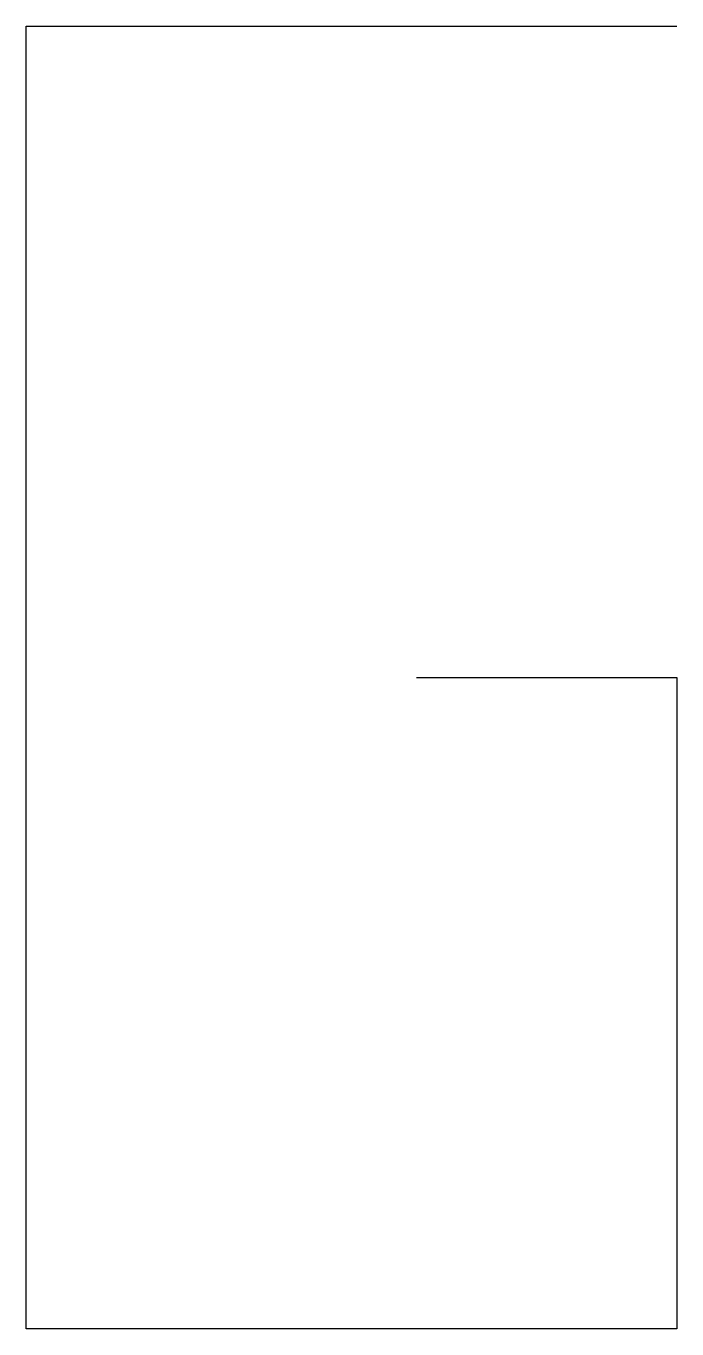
# Model space of a CAD drawing. Header units: millimetres. Extents: x 0 to 0.5, y 0 to 1.
import ezdxf

# ---------------------------------------------------------------- set-up
doc = ezdxf.new("R2010")
doc.units = ezdxf.units.MM
doc.header["$LTSCALE"] = 0.2
doc.layers.add('TEXT POLY', color=7, linetype='Continuous')

msp = doc.modelspace()

# ---------------------------------------------------------------- linework, layer by layer
at = {"layer": 'TEXT POLY'}
msp.add_lwpolyline([(0.3, 0.5), (0.5, 0.5), (0.5, 0), (0.5, 0), (0, 0), (0, 0), (0, 1), (0, 1), (0.5, 1), (0.5, 1)], dxfattribs=at)

doc.saveas('drawing.dxf')
